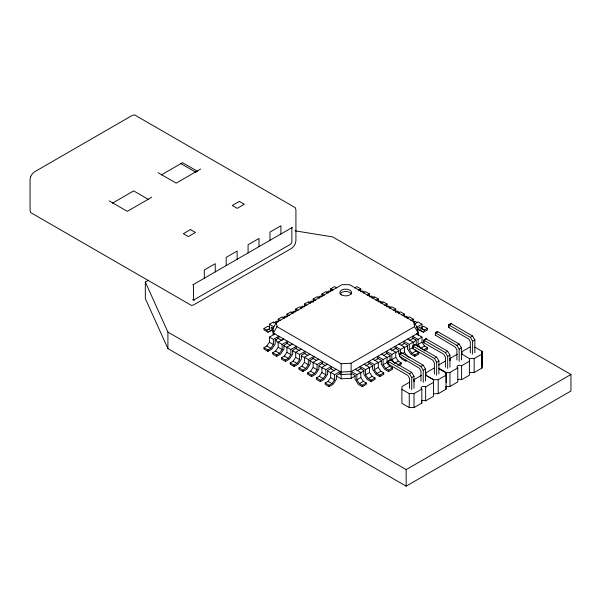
<?xml version="1.0" encoding="UTF-8"?>
<svg xmlns="http://www.w3.org/2000/svg" width="601" height="601" viewBox="0 0 601 601"><rect width="100%" height="100%" fill="white"/><g stroke="black" fill="none" stroke-linecap="round" stroke-linejoin="round"><path stroke-width="0.9" d="M336.29 376.001L341.165 378.81L351.127 378.322L351.127 363.244L414.54 326.636L413.826 321.783L349.572 284.686L341.879 284.686L276.385 322.497L272.734 328.642L273.252 334.697M276.385 322.497L277.001 326.689L341.165 363.733L341.165 378.81M474.715 347.055L482.055 351.292L481.979 368.052L474.159 372.567L469.389 372.567M433.449 393.7L438.219 393.7L446.04 389.185L446.16 386.39M481.979 368.052L482.1 351.269L481.979 354.064L474.159 358.579L469.389 358.579L462.071 354.229M409.461 388.344L409.461 378.202L407.846 375.4L387.961 363.913L387.991 361.224L390.222 359.991L411.73 372.41L413.991 376.264L413.991 388.276M420.963 381.124L420.963 370.982L419.34 368.173L399.485 356.355M434.388 374.01L434.388 362.944L432.773 360.142L412.887 348.663L412.91 345.966L415.141 344.734L436.657 357.152L438.918 361.006L438.918 373.942M445.409 367.203L445.409 357.062L443.786 354.259L423.9 342.78L423.93 340.083L426.162 338.851L447.67 351.269L449.931 355.123L449.931 367.136M456.903 359.984L456.903 349.842L455.28 347.04L435.425 335.215M470.328 352.87L470.328 341.804L468.712 339.002L448.827 327.522L448.857 324.825L451.088 323.593L472.596 336.012L474.858 339.865L474.858 352.81M423.224 382.364L423.224 370.351L420.963 366.497L399.485 353.997L401.716 352.772L423.224 365.19L425.485 369.044L425.485 381.057M435.394 335.553L435.425 332.864L437.656 331.632L459.164 344.05L461.425 347.904L461.425 359.916M277.001 326.689L273.38 333.052L273.38 334.734M415.9 339.392L414.54 341.714L412.91 342.653M269.458 337.093L273.387 339.362L278.849 336.214L278.849 338.04L275.183 340.158L275.183 343.945L271.817 349.106L267.926 351.352L263.989 349.083L263.989 347.671L266.844 346.026L269.458 342.232L269.458 337.093L274.92 333.938M263.989 347.671L267.926 349.947L270.781 348.295L273.387 344.501L273.387 339.362M278.195 342.142L282.132 344.411L287.594 341.255L287.594 343.081L283.92 345.207L283.92 348.986L280.554 354.154L276.663 356.401L272.734 354.124L272.734 352.719L275.581 351.074L278.195 347.28L278.195 342.142L283.657 338.987M272.734 352.719L276.663 354.988L279.518 353.343L282.132 349.549L282.132 344.411M286.94 347.19L290.869 349.459L296.331 346.304L296.331 348.129L292.664 350.248L292.664 354.034L289.299 359.203L285.407 361.449L281.471 359.173L281.471 357.768L284.326 356.123L286.94 352.329L286.94 347.19L292.402 344.035M281.471 357.768L285.407 360.037L288.262 358.391L290.869 354.598L290.869 349.459M295.677 352.239L299.614 354.507L305.075 351.352L305.075 353.178L301.401 355.296L301.401 359.082L298.036 364.244L294.152 366.49L290.215 364.221L290.215 362.816L293.07 361.163L295.677 357.37L295.677 352.239L301.139 349.083M290.215 362.816L294.152 365.085L296.999 363.44L299.614 359.646L299.614 354.507M304.422 357.279L308.351 359.556L313.82 356.401L313.82 358.226L310.146 360.345L310.146 364.131L306.78 369.292L302.889 371.538L298.96 369.269L298.96 367.857L301.807 366.212L304.422 362.418L304.422 357.279L309.883 354.124M298.96 367.857L302.889 370.133L305.744 368.488L308.351 364.687L308.351 359.556M313.159 362.328L317.095 364.597L322.557 361.449L322.557 363.267L318.883 365.393L318.883 369.172L315.525 374.34L311.634 376.587L307.697 374.318L307.697 372.905L310.552 371.26L313.159 367.466L313.159 362.328L318.628 359.173M307.697 372.905L311.634 375.174L314.481 373.529L317.095 369.735L317.095 364.597M321.903 367.376L325.832 369.645L331.301 366.49L331.301 368.315L327.628 370.434L327.628 374.22L324.262 379.389L320.371 381.635L316.442 379.359L316.442 377.954L319.289 376.309L321.903 372.515L321.903 367.376L327.365 364.221M316.442 377.954L320.371 380.223L323.225 378.577L325.832 374.784L325.832 369.645M330.64 372.425L334.577 374.693L340.038 371.538L340.038 373.364L336.372 375.482L336.372 379.269L333.007 384.43L329.115 386.676L325.179 384.407L325.179 383.002L328.033 381.357L330.64 377.556L330.64 372.425L336.109 369.269M325.179 383.002L329.115 385.271L331.962 383.626L334.577 379.832L334.577 374.693M435.394 332.939L437.656 331.632L435.425 332.864L456.903 345.357L459.164 349.211L459.164 361.224M399.455 354.079L401.716 352.772L399.485 353.997L399.455 356.693M112.379 203.191L133.662 190.9L148.605 199.524M161.256 174.974L182.539 162.683L197.481 171.308M151.752 197.241L127.314 211.349L109.224 200.907M200.629 169.024L176.191 183.132L158.101 172.69M295.114 230.829L332.714 236.929L570.95 374.476L570.95 391.018L406.156 486.164L167.919 348.618L145.322 298.584L145.322 282.042L148.56 280.164M192.846 284.836L292.371 227.373M272.816 329.964L267.881 332.15L263.989 329.904L263.989 328.499L266.844 330.144L269.458 329.363L269.458 324.224L273.387 321.956L276.513 323.759M278.195 321.745L278.195 319.176L282.132 316.907L284.468 318.26M286.94 316.704L286.94 314.135L290.869 311.859L293.213 313.211M295.677 311.656L295.677 309.087L299.614 306.818L301.95 308.163M304.422 306.608L304.422 304.038L308.351 301.77L310.694 303.122M313.159 302.416L313.159 298.99L317.095 296.721L319.439 298.073M321.903 296.511L321.903 293.949L325.832 291.673L328.176 293.025M330.64 291.47L330.64 288.901L334.577 286.624L336.921 287.977M263.989 328.499L267.926 326.223L269.353 327.049M273.523 322.992L276.663 321.174L278.09 322.001M283.048 317.493L285.407 316.134L286.835 316.952M291.004 312.903L294.152 311.085L295.572 311.911M300.53 307.404L302.889 306.037L304.316 306.863M308.486 302.806L311.634 300.988L313.061 301.815M318.012 297.307L320.371 295.947L321.798 296.766M326.756 292.259L329.115 290.899L330.542 291.718M266.844 330.144L269.203 328.777M267.881 332.15L270.24 330.79M354.522 287.977L356.866 286.624L360.803 288.901L360.803 291.47M358.459 290.253L360.803 288.901M360.908 291.718L362.328 290.899L364.694 292.259M363.267 293.025L365.611 291.673L369.54 293.949L369.54 296.511M367.203 295.294L369.54 293.949M369.645 296.766L371.072 295.947L374.22 297.758M372.011 298.073L374.348 296.721L378.284 298.99L378.284 301.559M375.941 300.342L378.284 298.99M378.39 301.815L379.809 300.988L382.957 302.806M380.749 303.122L383.092 301.77L387.021 304.038L387.021 306.608M384.685 305.391L387.021 304.038M387.127 306.863L388.554 306.037L390.913 307.404M389.493 308.163L391.829 306.818L395.766 309.087L395.766 312.512M393.422 310.439L395.766 309.087M395.871 311.911L397.299 311.085L399.657 312.445M398.23 313.211L400.574 311.859L404.511 314.135L404.511 316.704M402.167 315.487L404.511 314.135M404.608 316.952L406.036 316.134L408.395 317.493M406.975 318.26L409.311 316.907L413.248 319.176L413.248 321.745M410.904 320.528L413.248 319.176M413.353 322.001L414.78 321.174L417.139 322.542M414.157 324.209L418.056 321.956L421.992 324.224L421.992 329.363L424.599 330.144L427.454 328.499L427.454 329.904L423.562 332.15L417.049 329.055M416.523 327.38L421.992 324.224M417.259 328.785L420.197 327.087L420.197 330.873M421.384 327.462L423.517 326.223L427.454 328.499M272.734 328.642L273.38 333.052L340.925 372.049L351.412 371.538L418.161 332.999L417.41 327.891L413.826 321.783M357.039 370.809L361.058 368.488M365.889 365.701L369.908 363.38M374.731 360.592L378.75 358.271M383.581 355.484L387.6 353.163M391.619 350.841L396.442 348.054M401.273 345.274L404.488 343.411M409.311 340.632L414.142 337.845M366.264 383.002L362.328 385.271L359.481 383.626L356.866 379.832L356.866 374.693L360.803 372.425L360.803 377.556L363.41 381.357L366.264 383.002L366.264 384.407L362.328 386.676L358.436 384.43L355.078 379.269L355.078 375.482L351.405 373.364M365.611 369.645L369.54 367.376L369.54 372.515L372.154 376.309L375.009 377.954L375.009 379.359L371.072 381.635L367.181 379.389L363.815 374.22L363.815 370.434L360.142 368.315L360.142 366.49L365.611 369.645L365.611 374.784L368.218 378.577L371.072 380.223L375.009 377.954M374.348 364.597L378.284 362.328L378.284 367.466L380.891 371.26L383.746 372.905L383.746 374.318L379.809 376.587L375.925 374.34L372.56 369.172L372.56 365.393L368.886 363.267L368.886 361.449L374.348 364.597L374.348 369.735L376.962 373.529L379.809 375.174L383.746 372.905M383.092 359.556L387.021 357.279L387.021 362.418L389.636 366.212L392.491 367.857L392.491 369.269L388.554 371.538L384.663 369.292L381.297 364.131L381.297 360.345L377.631 358.226L377.631 356.401L383.092 359.556L383.092 364.687L385.699 368.488L388.554 370.133L392.491 367.857M391.003 360.555L390.041 359.082L390.041 355.296L386.368 353.178L386.368 351.352L391.829 354.507L395.766 352.239L395.766 357.37L398.38 361.163L401.228 362.816L401.228 364.221L398.869 365.581M399.74 355.514L398.779 354.034L398.779 350.248L395.112 348.129L395.112 346.304L400.574 349.459L404.511 347.19L404.511 352.329L407.117 356.123L409.972 357.768M414.818 349.557L415.862 351.074L418.709 352.719L418.709 354.124L414.78 356.401L410.889 354.154L407.523 348.986L407.523 345.207L403.849 343.081L403.849 341.255L409.311 344.411L413.248 342.142L413.248 345.567M417.703 346.153L416.268 343.945L416.268 340.158L412.594 338.04L412.594 336.214L418.056 339.362L421.992 337.093L421.992 342.232L424.599 346.026L427.454 347.671L427.454 349.083L424.306 350.901M351.127 378.322L355.191 375.978M360.067 373.161L364.131 370.817M369.014 368L373.078 365.648M377.954 362.831L381.207 360.953M386.894 357.67L390.147 355.792M395.841 352.509L399.094 350.631M403.97 347.814L408.034 345.47M356.866 379.832L360.803 377.556M365.611 374.784L369.54 372.515M374.348 369.735L378.284 367.466M383.092 364.687L387.021 362.418M393.918 362.681L391.829 359.646L395.766 357.37M402.144 353.688L404.511 352.329M418.709 352.719L414.78 354.988L411.925 353.343L409.311 349.549L413.248 347.28M427.454 347.671L423.517 349.947L420.67 348.295L418.056 344.501L421.992 342.232M359.481 383.626L363.41 381.357M368.218 378.577L372.154 376.309M376.962 373.529L380.891 371.26M385.699 368.488L389.636 366.212M394.444 363.44L398.38 361.163M411.925 353.343L415.862 351.074M420.67 348.295L424.599 346.026M397.299 365.085L401.228 362.816M448.827 327.522L448.827 324.908L451.088 323.593L448.827 324.908L470.328 337.319L472.596 336.012M456.903 345.357L459.164 344.05M412.887 348.663L412.887 346.048L415.141 344.734L412.887 346.048L434.388 358.459L436.657 357.152M420.963 366.497L423.224 365.19M423.9 342.78L423.9 340.166L426.162 338.851L423.9 340.166L445.409 352.577L447.67 351.269M387.961 363.913L387.961 361.299L390.222 359.991L387.961 361.299L409.461 373.717L411.73 372.41M472.596 354.117L472.596 341.173L474.858 339.865M436.657 375.249L436.657 362.313L438.918 361.006M459.164 349.211L461.425 347.904M423.224 370.351L425.485 369.044M447.67 368.443L447.67 356.431L449.931 355.123M411.73 389.583L411.73 377.571L413.991 376.264M438.632 365.01L445.672 360.946M449.48 358.744L457.301 354.229M469.869 347.07L462.049 351.585L462.049 354.38M409.724 382.086L401.911 386.601L401.911 403.339L409.251 407.576L414.021 407.576L421.842 403.068L421.842 389.08A2.697 1.555 0 0 1 421.842 386.879A2.697 1.555 0 0 1 425.651 386.879L433.471 382.364M413.541 379.885L421.361 375.37M433.922 368.21L426.109 372.725L426.109 375.52M438.58 368.638L445.191 372.455L449.961 372.455L457.782 367.94A2.697 1.555 0 0 1 457.782 365.739A2.697 1.555 0 0 1 461.598 365.739L469.411 361.224M401.911 389.358L409.251 393.595L414.021 393.595L421.842 389.08M426.109 375.482L433.449 379.719L438.219 379.719L446.04 375.204L446.16 372.41L438.775 368.195M445.987 386.443L449.961 386.443L457.782 381.928L457.782 367.94M457.782 379.719A2.697 1.555 0 0 1 461.598 379.719L469.411 375.212L469.411 358.466M421.414 401.183A2.697 1.555 0 0 1 425.651 400.859L433.471 396.344L433.471 379.607L426.132 375.37M145.322 282.042L167.919 332.075L406.156 469.614L570.95 374.476M341.165 363.733L351.127 363.244M351.412 374.062L340.925 374.573L339.317 373.642M417.109 328.92L418.784 329.558M180.555 163.412L195.994 172.322M421.451 328.326L424.599 330.144M421.203 330.79L423.562 332.15M416.523 333.938L421.992 337.093M330.64 288.901L332.984 290.253M407.786 338.987L413.248 342.142M321.903 293.949L324.247 295.294M399.041 344.035L404.511 347.19M313.159 298.99L315.502 300.342M390.304 349.083L395.766 352.239M304.422 304.038L306.758 305.391M381.56 354.124L387.021 357.279M295.677 309.087L298.021 310.439M372.823 359.173L378.284 362.328M286.94 314.135L289.276 315.487M364.078 364.221L369.54 367.376M278.195 319.176L280.539 320.528M355.341 369.269L360.803 372.425M269.458 324.224L274.139 326.929M273.447 328.356L271.246 327.087L271.246 330.873M277.399 337.897L282.23 340.684M286.249 343.006L290.268 345.327M295.091 348.114L299.914 350.894M303.933 353.215L307.96 355.537M312.783 358.324L316.802 360.645M321.625 363.432L325.644 365.754M330.467 368.541L334.494 370.855M278.624 342.705L277.001 341.766L275.641 339.445M283.499 345.515L287.556 347.859M292.432 350.676L295.677 352.554M301.364 355.837L304.617 357.708M309.485 360.525L313.549 362.869M319.236 366.152L322.482 368.022M327.357 370.84L330.603 372.718M269.458 342.232L273.387 344.501M278.195 347.28L282.132 349.549M286.94 352.329L290.869 354.598M295.677 357.37L299.614 359.646M304.422 362.418L308.351 364.687M313.159 367.466L317.095 369.735M321.903 372.515L325.832 374.784M330.64 377.556L334.577 379.832M192.575 299.531L194.198 300.47M266.844 346.026L270.781 348.295M275.581 351.074L279.518 353.343M284.326 356.123L288.262 358.391M293.07 361.163L296.999 363.44M301.807 366.212L305.744 368.488M310.552 371.26L314.481 373.529M319.289 376.309L323.225 378.577M328.033 381.357L331.962 383.626M351.412 371.538L356.866 374.693M400.702 356.986L402.144 359.203L406.036 361.449L406.036 360.037M470.328 337.319L472.596 341.173M445.409 352.577L447.67 356.431M434.388 358.459L436.657 362.313M409.461 373.717L411.73 377.571M414.54 326.636L418.161 332.999L418.161 335.523M417.657 332.113L417.41 327.891M482.055 351.292L482.1 365.25M446.152 382.672L446.115 372.432L446.04 389.185M474.159 358.579L474.159 372.567M461.598 365.739L461.598 379.719M449.961 372.455L449.961 386.443M438.219 379.719L438.219 393.7M425.651 386.879L425.651 400.859M418.056 339.362L418.056 344.501M414.78 354.988L414.78 356.401M414.021 393.595L414.021 407.576M409.311 344.411L409.311 349.549M409.251 393.595L409.251 407.576M406.156 469.614L406.156 486.164M400.574 349.459L400.574 353.741M391.829 354.507L391.829 359.646M388.554 370.133L388.554 371.538M379.809 375.174L379.809 376.587M371.072 380.223L371.072 381.635M362.328 385.271L362.328 386.676M329.115 385.271L329.115 386.676M320.371 380.223L320.371 381.635M311.634 375.174L311.634 376.587M302.889 370.133L302.889 371.538M294.152 365.085L294.152 366.49M291.861 227.674L291.861 242.443L290.944 244.029L193.62 300.019L193.357 284.543M285.407 360.037L285.407 361.449M280.915 233.992L280.915 225.781L269.969 232.099L269.969 240.31M276.663 354.988L276.663 356.401M267.926 349.947L267.926 351.352M259.023 246.628L259.023 238.417L248.078 244.742L248.078 252.946M237.132 259.264L237.132 251.06L226.194 257.378L226.194 265.582M215.248 271.907L215.248 263.696L204.302 270.014L204.302 278.225M167.919 332.075L167.919 348.618M449.909 359.067A2.697 1.555 0 0 1 449.909 360.623M421.842 403.068A2.697 1.555 0 0 1 421.414 402.745M413.969 380.208A2.697 1.555 0 0 1 413.969 381.763M340.053 294.024A5.875 3.388 0 0 1 345.725 291.515A5.875 3.388 0 0 1 351.397 294.024M30.643 176.649L30.05 179.564L30.05 210.342L30.643 212.566L191.509 305.443L193.732 304.85L291.485 248.408L293.701 246.44L295.331 243.623L295.925 240.716L295.925 209.937L295.331 207.713L134.466 114.836L132.243 115.43L34.49 171.863L32.274 173.839L30.643 176.649M190.472 229.597L183.358 233.699L188.338 236.576L195.445 232.467L190.472 229.597M239.341 201.38L232.234 205.482L237.207 208.359L244.322 204.25L239.341 201.38M341.571 294.903A5.875 3.388 0 0 0 351.397 293.386A5.875 3.388 0 0 0 344.2 289.231A5.875 3.388 0 0 0 341.571 294.903"/></g></svg>
